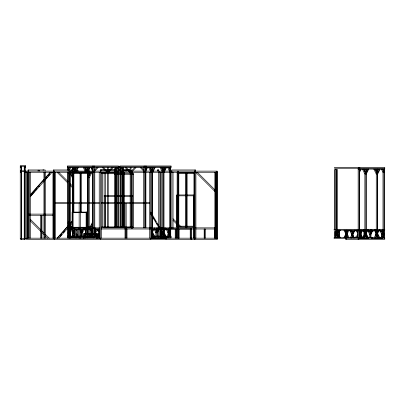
<?xml version="1.0" encoding="UTF-8"?>
<svg xmlns="http://www.w3.org/2000/svg" width="405" height="405" viewBox="0 0 405 405"><rect width="100%" height="100%" fill="white"/><g stroke="black" fill="none" stroke-linecap="round" stroke-linejoin="round"><path stroke-width="0.61" d="M165.053 238.464L150.781 213.749L150.807 212.073L166.045 238.464L166.02 239.325M68.091 169.71L69.103 167.68M68.364 170.383L69.711 167.68M69.356 170.383L70.708 167.68M75.598 169.781L76.651 167.68M75.806 171.35L77.644 167.68M76.348 171.482L78.251 167.68M86.999 169.781L88.047 167.68M87.207 171.35L87.991 169.781M88.832 169.31L89.647 167.68M88.249 176.509L90.087 172.839M90.695 172.839L88.249 177.729L89.242 177.729L91.687 172.839M70.227 231.199L71.037 229.579M70.409 232.824L72.029 229.579M72.211 236.49L72.753 235.401M73.568 233.776L74.383 232.146M73.477 235.943L74.834 233.229M76.616 230.344L77.158 229.26M73.806 236.505L74.854 234.409M81.506 231.604L82.519 229.579M84.118 228.719L84.118 229.579L82.499 232.824L81.506 232.824L83.126 229.579L83.126 228.719M83.612 236.49L84.154 235.401M85.237 233.229L85.784 232.146M84.873 235.943L85.961 233.776M85.202 236.505L85.987 234.935M90.062 227.002L92.502 222.117M90.669 227.002L92.502 223.332M91.662 227.002L92.446 225.428M90.062 237.031L92.502 232.146M90.669 237.031L92.244 233.887M91.662 237.031L92.446 235.457M97.964 235.948L99.043 233.791M98.283 236.525L99.043 235.006M145.896 169.71L146.909 167.68M145.896 170.925L147.516 167.68M152.412 169.781L153.46 167.68M152.619 171.35L154.452 167.68M152.619 172.57L155.059 167.68M163.807 169.781L164.855 167.68M164.015 171.35L165.847 167.68M164.015 172.57L166.46 167.68M152.619 230.749L153.379 229.225M152.619 231.964L153.966 229.26M156.836 230.592L157.343 229.579L157.322 236.171M157.322 231.604L158.335 229.579M157.322 232.824L158.942 229.579M160.147 237.031L162.319 232.688M164.015 230.749L165.027 228.719M161.139 237.031L162.228 234.859M163.043 233.229L163.585 232.146M164.015 231.964L165.635 228.719M161.747 237.031L162.273 235.983M163.058 234.409L163.585 233.361M166.87 237.031L169.315 232.146L170.308 232.146L167.862 237.031M168.47 237.031L170.308 233.361M359.574 171.143L360.592 169.113M359.574 172.358L361.199 169.113M335.132 232.181L336.145 230.151M365.831 171.735L367.143 169.113M336.752 230.151L335.132 233.396L336.125 233.396L337.745 230.151M366.297 172.783L368.135 169.113M366.297 174.003L368.742 169.113M346.447 232.181L347.46 230.151M343.966 237.603L345.587 234.363M377.754 170.687L378.538 169.113M348.067 230.151L346.447 233.396L347.439 233.396L349.059 230.151M344.574 237.603L345.587 235.578M377.698 172.783L379.531 169.113M377.698 174.003L380.138 169.113M350.264 237.922L351.616 235.224L352.608 235.224L351.257 237.922M353.038 233.042L354.051 231.012M353.038 234.257L354.658 231.012L354.658 230.151M351.849 237.958L352.608 236.439M359.422 232.024L359.929 231.012M359.453 233.174L360.536 231.012M362.434 238.464L364.875 233.579L365.867 233.579L363.427 238.464M366.297 232.181L367.31 230.151M366.297 233.396L367.922 230.151M364.034 238.464L365.867 234.794M371.005 233.042L372.018 231.012M371.005 234.257L372.625 231.012L372.625 230.151M373.83 238.464L376.275 233.579L377.268 233.579L374.822 238.464M377.698 232.181L378.71 230.151M377.698 233.396L379.318 230.151M375.43 238.464L377.268 234.794M380.553 238.464L382.998 233.579L383.991 233.579L381.545 238.464M382.153 238.464L383.991 234.794M30.365 194.638L44.018 179.258M45.259 177.861L50.225 172.267M30.345 195.104L43.998 179.724M45.238 178.327L50.62 172.267M30.785 195.782L34.541 191.55M35.377 190.608L37.047 188.73M38.718 186.847L39.553 185.905M44.98 179.795L47.486 176.97M48.322 176.028L49.992 174.15M30.345 196.724L44.125 181.202M44.96 180.265L52.058 172.267M57.059 238.175L67.893 225.975M70.394 223.16L72.48 220.811M57.454 238.175L67.873 226.446M70.374 223.626L72.454 221.282M60.142 236.328L61.788 234.475M63.433 232.622L64.668 231.23M58.897 238.175L67.529 228.45M70.404 225.21L72.465 222.897M42.92 169.984L43.811 169.953M71.604 169.953C71.113 173.629 72.125 166.688 72.444 171.123M94.785 169.71L96.815 167.68M94.785 170.925L98.03 167.68M100.263 171.102L100.263 169.953L104.91 169.953M101.103 169.973L101.103 171.123M108.231 171.35L111.901 167.68M108.231 172.57L113.116 167.68M128.263 169.973L121.945 169.973L129.772 169.958L128.896 169.978L128.896 171.128M131.028 171.35L134.698 167.68M131.028 172.57L135.913 167.68M88.832 236.171L90.857 234.146M95.413 230.344L96.223 229.534M90.047 236.171L90.857 235.361M95.448 231.604L97.473 229.579M157.575 171.102L157.575 169.953L158.436 169.953L158.416 171.123L158.436 169.953M95.448 232.824L98.688 229.579M337.385 232.181L338.195 231.371M337.385 233.396L338.195 232.586M339.41 231.371L340.625 230.151M361.225 230.966L362.035 230.151M355.048 237.603L357.883 234.768M361.225 232.181L362.845 230.556M356.263 237.603L357.883 235.983M20.25 166.536L25.409 166.536M67.331 166.825L171.067 166.825M20.25 167.397L21.394 167.397M24.259 167.397L25.409 167.397M384.75 168.257L334.56 168.257L334.56 167.397L384.75 167.397L384.75 169.113L358.152 169.113M106.176 169.958L116.281 169.953M71.584 169.973L72.444 169.973M100.243 169.973L116.265 169.973M157.555 169.973L158.416 169.973M20.25 170.834L25.409 170.834M151.156 171.123L26.29 171.123L26.29 239.325L217.161 239.325L217.161 171.406L216.017 171.406M152.943 171.123L162.461 171.123M164.172 171.123L169.761 171.123M170.439 171.123L217.151 171.123L217.151 239.325M20.25 171.695L25.409 171.695M92.502 171.983L68.091 171.983L68.091 227.863M26.29 172.267L151.156 172.267M152.315 172.267L162.461 172.267M163.554 172.267L169.761 172.267M170.439 172.267L217.151 172.267M20.25 172.555L21.394 172.555M24.259 172.555L25.409 172.555M68.091 172.839L92.502 172.839M101.523 172.854L116.422 172.854L116.422 202.561M177.825 172.839L194.471 172.839M72.849 173.416L87.895 173.416M116.245 173.416L133.584 173.416L133.584 202.49M101.523 173.715L116.422 173.715M177.825 173.699L194.471 173.699M114.387 174.272L133.584 174.272M177.101 194.962L176.651 194.962L176.651 227.058L177.101 227.058M178.352 194.962L194.096 194.962L194.096 227.058M104.105 195.681L132.764 195.681M176.651 195.823L177.172 195.823L177.172 226.198L176.651 226.198M178.352 195.823L194.096 195.823M104.105 196.541L132.764 196.541M55.672 202.5L99.23 202.5M101.523 202.5L149.637 202.5M55.672 203.644L99.23 203.644M101.523 203.644L149.637 203.644M72.394 212.701L86.24 212.701M28.725 214.108L53.202 214.108M28.725 215.252L53.202 215.252M69.083 222.117L68.091 222.117L69.447 224.831M178.352 226.198L194.096 226.198M104.105 226.916L132.764 226.916M68.091 227.002L69.306 227.002M70.521 227.002L72.348 227.002M88.249 227.002L92.502 227.002M101.523 227.013L104.004 227.013M177.825 227.002L194.471 227.002M72.394 227.261L86.24 227.261M87.774 227.286L87.485 227.286L87.485 173.416M116.245 227.575L133.584 227.575L133.584 203.745M132.764 227.777L104.105 227.777L104.156 172.267M87.819 227.863L67.331 227.863L67.331 228.719L69.204 228.719M88.249 227.863L99.701 227.863M101.235 227.863L177.481 227.863M177.825 227.863L194.471 227.863M195.519 227.863L216.245 227.863M152.351 228.435L163.063 228.435L163.063 238.175M170.875 228.435L191.6 228.435L191.6 239.325M70.374 228.719L72.515 228.719L72.515 229.579L70.374 229.579M72.773 228.719L99.67 228.719M101.235 229.007L152.503 229.007M191.58 229.007L194.668 229.007M195.863 229.007L215.88 229.007M377.268 229.296L334.12 229.296L334.12 230.151L384.75 230.151L384.75 229.296L377.657 229.296M74.312 229.579L79.112 229.579L79.112 228.719M84.118 229.579L80.063 229.579L81.076 231.604M92.78 229.579L91.059 229.579L91.059 228.719M94.502 229.579L99.66 229.579M152.351 229.579L163.063 229.579M165.24 229.579L169.746 229.579M170.875 229.579L191.6 229.579M347.439 231.012L345.516 231.012L345.516 230.151M349.996 230.151L349.996 231.012L354.658 231.012M358.152 231.012L357.043 231.012L357.043 230.151M359.301 231.012L361.022 231.012L361.022 230.151M367.948 229.296L367.963 231.012L372.625 231.012M375.384 231.012L372.97 231.012L372.97 230.151M376.275 231.012L377.769 231.012L377.769 230.151M383.429 231.012L379.566 231.012L379.566 230.151M336.125 231.356L334.702 231.356L334.702 237.603M69.083 232.146L68.091 232.146L69.447 234.859M99.23 233.305L83.754 233.305L83.754 238.464M83.754 234.166L99.23 234.166M70.455 236.171L74.834 236.171M76.707 236.171L86.088 236.171M88.584 236.171L99.711 236.171M152.315 236.171L161.063 236.171M166.065 236.171L167.316 236.171M168.566 236.171L171.067 236.171L171.067 237.892L152.685 237.892M67.331 237.031L69.23 237.031M70.495 237.031L99.67 237.031M152.432 237.031L171.067 237.031M360.49 237.603L334.12 237.603L334.12 238.464L384.75 238.464M361.619 237.603L363.25 237.603L361.225 235.578M366.115 237.603L374.124 237.603M377.875 237.603L380.999 237.603M382.249 237.603L384.75 237.603L384.75 239.325L345.516 239.325L345.516 238.464M69.23 237.892L67.331 237.892L67.331 236.171L69.417 236.171L69.417 234.971M70.495 237.892L83.82 237.892M85.04 237.892L99.62 237.892M26.29 238.175L150.781 238.175M152.315 238.175L217.151 238.175M20.25 238.464L25.409 238.464M150.781 238.464L166.045 238.464L161.398 230.941M356.263 230.151L357.883 231.776M355.048 230.151L357.883 232.991M361.225 236.793L362.035 237.603M337.385 234.363L338.195 235.173M339.41 236.388L340.625 237.603M337.385 235.578L338.195 236.388M197.346 172.267L215.156 190.077L215.156 191.702L195.721 172.267M141.588 167.68L143.613 169.71M140.368 167.68L143.613 170.925M126.497 167.68L130.167 171.35M125.282 167.68L130.167 172.57M173.031 218.746L176.565 222.279M178.332 224.046L180.979 226.694M173.031 220.366L176.595 223.93M178.372 225.712L179.263 226.597M103.7 167.68L107.371 171.35M102.485 167.68L107.371 172.57M58.705 172.267L68.055 181.617M70.283 183.845L72.51 186.072M57.085 172.267L67.681 182.868M70.333 185.515L72.541 187.723M94.785 232.146L99.23 236.586M95.195 233.766L98.455 237.031M90.047 228.719L90.857 229.534M95.413 234.551L97.033 236.171M89.642 229.534L90.857 230.749M30.218 219.186L40.819 229.787M41.705 230.668L43.912 232.88M45.238 234.201L49.213 238.175M30.223 220.811L40.91 231.498M41.801 232.389L44.029 234.617M45.365 235.953L47.587 238.175M150.781 213.749L154.432 219.662M155.095 220.735L155.758 221.808M156.755 223.423L157.418 224.497M382.978 169.113L383.991 171.143M382.371 169.113L383.991 172.358L382.998 172.358L381.373 169.113M375.43 169.113L377.268 172.783M374.822 169.113L377.268 174.003L376.275 174.003L373.83 169.113M364.034 169.113L365.867 172.783M363.427 169.113L365.867 174.003L364.875 174.003L362.434 169.113M381.652 231.012L382.664 233.042M381.044 231.012L382.664 234.257L381.672 234.257L380.052 231.012M377.268 232.181L376.255 230.151L376.275 172.889M377.698 233.579L380.138 238.464M377.698 234.794L379.531 238.464M377.754 236.89L378.538 238.464M369.562 231.012L370.575 233.042M367.963 231.012L369.583 234.257L370.575 234.257L368.955 231.012L368.955 230.151M365.867 232.181L364.854 230.151L364.875 173.522M366.297 233.579L368.742 238.464M366.297 234.794L368.135 238.464M365.831 235.842L367.143 238.464M359.574 233.579L362.019 238.464M359.574 234.794L361.412 238.464M359.372 236.368L360.42 238.464M351.596 231.012L352.608 233.042M353.038 235.224L354.39 237.922M353.038 236.439L353.798 237.958M349.996 231.012L351.616 234.257L352.608 234.257L350.988 231.012L350.988 230.151M349.059 237.603L347.439 234.363L346.447 234.363L348.067 237.603M344.574 230.151L345.587 232.181M343.966 230.151L345.587 233.396M346.447 235.578L347.46 237.603M337.745 237.603L336.125 234.363L335.132 234.363L336.752 237.603M335.132 235.578L336.145 237.603M169.295 167.68L170.308 169.71M168.688 167.68L170.308 170.925L169.315 170.925L167.695 167.68M161.747 167.68L163.585 171.35M161.139 167.68L163.585 172.57L162.592 172.57L160.147 167.68M150.351 167.68L152.189 171.35M149.744 167.68L152.189 172.57L151.197 172.57L148.751 167.68M167.969 229.579L168.981 231.604M167.361 229.579L168.981 232.824L167.989 232.824L166.369 229.579M163.078 229.736L163.585 230.749M164.015 232.146L166.46 237.031M163.043 230.88L163.585 231.964M164.015 233.361L165.847 237.031M161.241 229.26L162.324 231.422M163.807 234.935L164.597 236.505M155.879 229.579L156.892 231.604M155.272 229.579L156.892 232.824L155.9 232.824L154.28 229.579M152.619 232.146L155.059 237.031M152.619 233.361L154.452 237.031M152.412 234.935L153.46 237.031M91.489 167.68L92.502 169.71M90.882 167.68L92.502 170.925M84.939 167.68L86.776 171.35M84.331 167.68L86.23 171.482M83.339 167.68L85.237 171.482M73.543 167.68L75.376 171.35M73.477 168.769L74.834 171.482M71.943 167.68L72.753 169.31M71.503 172.839L72.814 175.461M99.529 230.592L99.022 229.579L99.043 236.171M70.51 172.839L72.348 176.509M70.176 173.386L72.348 177.729M98.283 230.086L99.043 231.604M97.691 230.121L99.043 232.824M92.153 229.579L92.659 230.592M91.545 229.579L92.624 231.741M85.151 228.719L85.966 230.344M84.159 228.719L85.784 231.964M79.998 230.663L81.076 232.824M76.621 233.776L77.978 236.49M73.756 228.719L74.839 230.88M76.854 235.457L77.38 236.505M73.573 230.344L74.383 231.964M70.171 224.289L71.528 227.002M68.091 223.332L69.402 225.955M70.171 234.318L71.528 237.031M68.091 233.361L69.402 235.983M384.421 169.113L384.421 229.296M384.421 230.151L384.421 237.603M383.991 169.113L383.991 229.296M383.991 230.151L383.991 237.603M383.095 231.012L383.095 234.009M383.095 235.806L383.095 237.603M382.998 171.624L382.998 229.296M382.998 230.151L382.998 233.877M382.998 235.74L382.998 237.603M382.766 229.296L382.766 230.151M382.664 231.012L382.664 234.606M381.672 233.412L381.672 237.006M380.558 230.151L380.558 231.012M379.343 229.296L379.343 230.151M377.698 169.113L377.698 230.151M377.698 231.012L377.698 238.464M377.268 169.113L377.268 230.151M377.268 231.012L377.268 238.464M377.197 230.151L377.197 231.012M376.275 169.113L376.275 171.634M376.275 232.794L376.275 234.576M376.275 236.358L376.275 238.732M375.617 229.296L375.617 230.151L377.268 233.396L376.275 233.396L374.655 230.151L374.625 229.296M375.283 231.012L375.283 235.761M372.311 237.603L372.311 238.464M371.734 237.603L371.734 238.464M371.076 229.296L371.076 230.151M371.005 231.012L371.005 237.603M370.575 231.012L370.575 237.603M370.504 229.296L370.504 230.151M369.583 234.009L369.583 237.603M366.373 230.151L366.373 231.012L361.569 231.012L361.569 230.151M366.297 169.113L366.297 230.151M366.297 231.012L366.297 238.464M365.867 169.113L365.867 230.151M365.867 231.012L365.867 238.464M365.796 230.151L365.796 231.012M364.875 169.113L364.875 171.634M364.875 232.794L364.875 234.576M364.875 235.761L364.875 238.732M364.222 229.296L364.222 230.151L365.867 233.396L364.875 233.396L363.255 230.151L363.229 229.296M363.882 231.012L363.882 236.95M361.422 230.151L361.422 237.603M360.85 230.151L360.85 236.986M360.101 231.397L360.101 235.123M360.01 232.181L360.01 234.009M359.807 167.397L359.807 168.257M359.807 229.296L359.807 230.151M359.807 237.603L359.807 238.464M359.574 169.113L359.574 229.296M359.574 230.151L359.574 237.603M359.149 169.113L359.149 229.296M359.149 230.151L359.149 237.603M358.815 167.397L358.815 169.113M358.815 229.296L358.815 230.151M358.815 237.603L358.815 239.325M358.152 168.257L358.152 229.296M358.152 230.151L358.152 237.603M358.152 238.464L358.152 239.325M357.493 230.151L357.493 237.603M353.038 231.012L353.038 237.603M352.608 231.012L352.608 237.603M351.616 233.412L351.616 235.806M347.439 232.809L347.439 235.209M346.837 230.151L346.837 231.012M346.447 231.012L346.447 237.603M346.174 230.151L346.174 231.012M346.174 238.464L346.174 239.325M346.017 231.012L346.017 237.603M345.587 231.012L345.587 237.603M339.623 230.151L339.623 237.603M339.051 230.151L339.051 237.603M338.307 230.151L338.307 237.603M337.38 229.296L337.38 169.457L336.52 169.457L336.52 229.296M337.385 231.356L337.385 237.603M336.525 231.984L336.525 235.73M336.125 229.296L336.125 169.457L334.702 169.457L334.702 229.296M336.125 232.607L336.125 235.108M335.132 169.457L335.132 229.296M335.132 231.356L335.132 237.603M216.24 172.267L216.24 238.175M216.017 172.267L216.017 228.385M215.88 227.863L215.88 238.11M215.713 172.267L215.713 238.175M215.197 229.007L215.197 238.11M214.868 172.267L214.868 228.136M214.675 227.863L214.675 238.115M214.498 229.007L214.498 238.11M205.603 229.007L205.603 238.175M204.692 229.007L204.692 238.175M204.171 229.007L204.171 238.175M195.904 172.267L195.904 238.175M195.676 171.123L195.676 169.973L171.766 169.973L171.766 171.123M194.992 169.973L194.992 239.325M194.471 171.123L194.471 239.325M193.985 227.863L193.985 238.11M193.944 173.699L193.944 227.002M193.57 195.823L193.57 226.198M193.463 227.863L193.463 229.007M193.286 229.007L193.286 238.11M190.917 228.435L190.917 239.325M190.218 229.579L190.218 238.175M187.125 173.699L187.125 227.002M186.67 173.699L186.67 227.002M186.148 172.839L186.148 227.863M185.627 173.699L185.627 227.002M179.152 229.62L179.152 238.175M178.807 173.699L178.807 227.002M178.509 171.123L178.509 238.175M178.468 229.62L178.468 238.175M178.352 173.699L178.352 227.002M177.825 171.123L177.825 238.175M177.132 172.267L177.132 238.175M176.605 229.579L176.605 238.175M175.922 229.579L175.922 238.175M175.223 229.579L175.223 238.175M173.031 172.267L173.031 228.136M171.882 171.123L171.882 228.136M171.067 227.863L171.067 228.719L163.514 228.719L163.514 229.579L164.086 229.579L164.086 228.719M170.738 167.68L170.738 228.136M170.738 228.719L170.738 236.171M170.308 167.68L170.308 227.863M170.308 228.719L170.308 236.171M169.411 229.579L169.411 232.576M169.411 234.971L169.411 236.171M169.315 170.191L169.315 227.863M169.315 228.719L169.315 232.445M169.315 234.93L169.315 236.171M169.082 227.863L169.082 228.719M168.981 229.579L168.981 233.776M167.989 231.979L167.989 234.971M166.88 228.719L166.88 229.579M165.888 228.719L165.888 229.579M165.66 227.863L165.66 228.719M164.015 167.68L164.015 228.719M164.015 229.579L164.015 237.031M163.585 167.68L163.585 228.719M163.585 229.579L163.585 234.546M163.585 235.791L163.585 237.031M162.592 167.68L162.592 169.568M162.592 171.35L162.592 228.091M161.939 227.863L161.939 228.719M161.914 229.579L161.914 238.175M161.6 229.579L161.6 234.925M161.21 172.267L161.21 228.136M160.942 227.863L160.942 228.719M160.927 230.809L160.927 236.338M160.527 172.267L160.527 228.136M160.527 230.015L160.527 236.292M160.228 229.579L160.228 236.338M159.828 171.123L159.828 228.136M159.828 229.387L159.828 236.292M158.684 172.267L158.684 228.136M158.684 229.387L158.684 236.292M158.628 236.171L158.628 237.031M158.056 236.171L158.056 237.031M157.393 227.863L157.393 228.719M156.892 229.579L156.892 236.171M156.821 227.863L156.821 228.719M155.9 231.979L155.9 236.171M154.264 227.863L154.264 228.719M152.619 167.68L152.619 228.719M152.619 229.579L152.619 237.031M152.503 227.863L152.503 238.717M152.189 167.68L152.189 228.091M151.642 227.863L151.642 238.115M151.359 229.007L151.359 238.717M151.197 167.68L151.197 170.201M151.197 171.35L151.197 228.091M150.781 171.123L150.781 239.325M149.637 172.267L149.637 238.175M146.124 165.964L146.124 166.825M145.896 167.68L145.896 227.863M145.466 167.68L145.466 227.863M145.132 165.964L145.132 167.68M144.474 167.68L144.474 227.863M144.139 165.964L144.139 166.825M143.613 167.68L143.613 227.863M132.759 172.267L132.759 228.435M131.903 196.541L131.903 226.916M131.61 172.267L131.61 202.561M131.61 203.821L131.61 228.435M131.028 167.68L131.028 226.835M130.167 167.68L130.167 226.835M129.772 169.958L129.752 171.128M127.013 229.007L127.013 238.175M126.152 171.123L126.152 170.262L125.008 170.262L125.008 171.123M126.152 203.644L126.152 238.175M125.864 229.007L125.864 238.175M125.008 203.644L125.008 238.175M124.659 172.267L124.659 202.399M124.659 203.654L124.659 226.881M123.697 227.23L123.697 168.024L114.696 168.024L114.701 173.067M123.515 171.123L123.515 202.399M123.515 203.654L123.515 226.881M122.836 168.024L122.836 227.23M122.442 168.024L122.442 227.23M122.366 172.267L122.366 202.399M122.366 203.654L122.366 226.881M121.449 168.024L121.449 227.23M120.457 168.024L120.457 227.23M120.027 168.024L120.027 227.23M119.885 166.825L119.885 165.964L171.067 165.964L171.067 167.68L67.331 167.68L67.331 165.964L118.518 165.964L118.518 166.825M119.197 166.825L119.197 167.169M118.371 168.024L118.371 227.23M117.941 168.024L117.941 227.23M116.949 168.024L116.949 227.23M116.422 203.811L116.422 227.013M115.957 168.024L115.957 173.067M115.567 173.715L115.567 202.561M115.567 203.811L115.567 227.013M115.562 168.024L115.562 173.067M115.248 174.272L115.248 202.49M115.248 203.745L115.248 226.947M114.387 173.416L114.387 202.49M114.387 203.745L114.387 226.947M108.231 167.68L108.231 226.835M107.371 167.68L107.371 226.835M105.305 172.267L105.305 202.399M105.305 203.654L105.305 226.881M104.966 196.541L104.966 226.916M102.384 173.715L102.384 202.561M102.384 203.811L102.384 227.013M101.523 172.267L101.523 238.175M100.374 171.123L100.374 239.325M99.23 172.267L99.23 238.464M97.909 234.166L97.909 235.396M97.909 237.234L97.909 238.464M96.765 234.166L96.765 238.464M95.448 229.579L95.448 236.171M95.251 227.863L95.251 228.719M94.785 167.68L94.785 227.863M94.785 228.719L94.785 236.171M94.588 229.579L94.588 232.576M94.588 233.776L94.588 236.171M94.259 165.964L94.259 166.825M94.259 227.863L94.259 228.719M94.259 236.171L94.259 237.031M93.925 167.68L93.925 227.863M93.925 228.719L93.925 236.171M93.266 165.964L93.266 167.68M93.266 227.863L93.266 228.719M93.266 236.171L93.266 237.892M92.932 167.68L92.932 227.863M92.932 228.719L92.932 236.171M92.502 167.68L92.502 227.863M92.502 228.719L92.502 236.171M92.274 165.964L92.274 166.825M92.274 227.863L92.274 228.719M92.274 236.171L92.274 237.031M92.072 230.749L92.072 233.174M91.975 229.964L91.975 233.69M91.231 228.719L91.231 235.553M90.659 228.719L90.659 236.171M90.512 228.719L90.512 229.579L85.708 229.579L85.708 228.719M89.242 167.68L89.242 171.366M89.242 172.839L89.242 175.36M89.242 177.243L89.242 202.419M89.242 203.68L89.242 237.031M88.249 167.68L88.249 171.366M88.249 172.839L88.249 202.419M88.249 203.68L88.249 237.031M87.819 167.68L87.819 171.366M87.819 172.839L87.819 202.419M87.819 203.68L87.819 237.031M87.774 172.839L87.774 227.863M87.46 227.863L87.46 212.098L72.09 212.098L72.09 227.863M87.207 167.68L87.207 171.457M87.166 212.098L87.166 227.863M87.207 229.579L87.207 237.892M86.862 212.098L86.862 212.701M86.776 167.68L86.776 171.457M86.422 212.098L86.422 227.863M86.285 228.719L86.209 237.031M86.118 212.098L86.118 227.863M85.784 167.68L85.784 170.201M85.784 229.579L85.784 237.031M84.903 233.305L84.903 238.464M82.499 231.604L82.499 236.171M81.506 229.579L81.506 236.171M81.339 173.416L81.339 212.255M81.076 229.579L81.076 236.171M80.595 173.416L80.595 212.255M80.311 172.839L80.301 238.175M80.023 173.416L80.023 202.854M79.157 203.644L79.157 238.175M78.808 229.387L78.808 236.292M78.023 171.123L78.023 170.262L76.879 170.262L76.879 171.123M77.664 229.387L77.664 236.292M76.798 229.579L76.798 237.892M75.806 167.68L75.806 171.457M75.806 229.579L75.806 237.892M75.376 167.68L75.376 171.457M74.884 228.719L74.814 237.031M74.383 167.68L74.383 170.201M74.312 228.719L74.383 237.031M73.877 173.416L73.877 212.255M73.862 230.642L73.862 233.781M73.771 167.68L73.771 171.366M73.771 228.85L73.771 237.031M73.664 172.839L73.664 212.681M73.594 172.839L73.594 212.681M73.133 173.416L73.138 227.23M72.849 172.839L72.849 212.255M72.773 167.68L72.773 171.366M72.773 172.839L72.773 202.419M72.773 203.68L72.773 212.488M72.773 227.59L72.773 237.031M72.444 172.894L72.444 174.778M72.444 177.289L72.444 202.399M72.444 203.654L72.394 227.863M72.444 229.387L72.444 236.292M72.348 167.68L72.348 171.366M72.348 172.839L72.348 202.419M72.348 203.68L72.348 212.488M72.348 227.59L72.348 237.031M71.518 228.719L71.518 229.579M70.44 202.399L70.44 169.973L53.318 169.973L53.318 171.123M70.44 203.654L70.44 238.175M70.409 231.979L70.409 235.573M69.756 171.123L69.756 202.399M69.756 203.654L69.756 238.175M69.417 233.174L69.417 229.579L68.987 229.579L68.987 231.979M69.316 227.863L69.316 228.719M69.083 172.697L69.083 222.218M69.083 224.724L69.083 227.235M69.083 228.719L69.083 232.445M69.083 234.93L69.083 236.171M69.063 172.267L69.063 202.399M69.063 203.654L69.063 238.175M68.987 234.373L68.987 236.171M68.091 167.68L68.091 170.191M68.091 228.719L68.091 236.171M67.66 167.68L67.66 170.191M67.66 172.069L67.66 227.863M67.66 228.719L67.66 236.171M55.672 172.267L55.672 238.175M54.528 171.123L54.528 239.325M54.123 171.123L54.123 239.325M53.845 169.973L53.845 171.123M53.146 172.267L53.146 238.175M53.111 172.267L53.111 238.175M45.319 172.267L45.319 238.175M45.142 171.123L45.142 169.973L28.026 169.973L28.026 238.175M44.636 172.267L44.636 238.175M43.937 172.267L43.937 238.175M41.963 215.252L41.963 238.175M41.285 215.252L41.285 238.175M40.586 215.252L40.586 238.175M39.239 171.123L39.239 170.262L38.095 170.262L38.095 171.123M30.345 172.267L30.345 238.175M29.403 172.267L29.403 238.175M28.725 172.267L28.725 238.175M28.547 169.973L28.547 171.123M27.707 172.267L27.707 238.175M27.302 172.267L27.302 238.175M24.275 166.536L24.275 239.325M24.259 166.536L24.259 239.325M25.419 165.675L20.25 165.675L20.26 239.325L25.419 239.325L25.409 165.675M120.072 169.953L118.174 169.958L120.057 169.973M21.409 239.325L21.409 166.536L21.394 239.325"/></g></svg>
